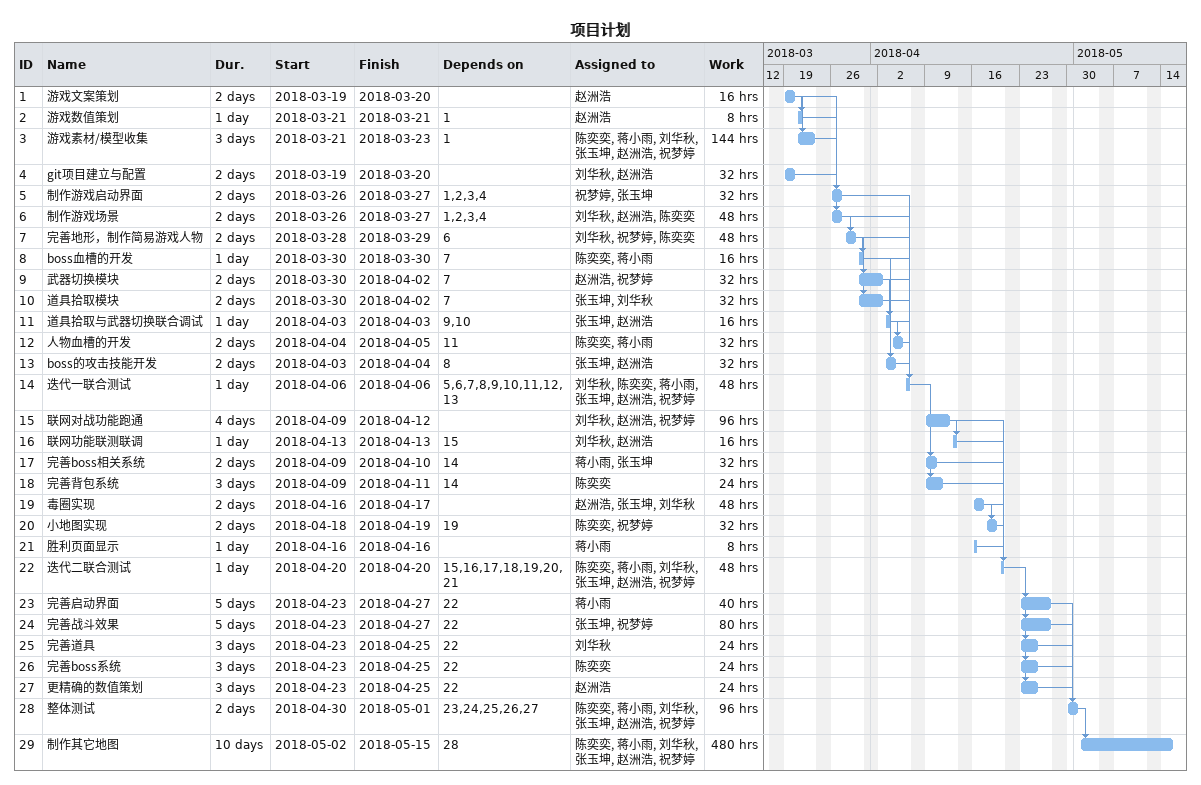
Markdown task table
项目计划

| ID | Task | Duration | Start | Finish | Predecessors | Resources | Work (h) |
|---|---|---|---|---|---|---|---|
| 1 | 游戏文案策划 | 2d | 2018-03-19 | 2018-03-20 |  | 赵洲浩 | 16 |
| 2 | 游戏数值策划 | 1d | 2018-03-21 | 2018-03-21 | 1 | 赵洲浩 | 8 |
| 3 | 游戏素材/模型收集 | 3d | 2018-03-21 | 2018-03-23 | 1 | 陈奕奕, 蒋小雨, 刘华秋, 张玉坤, 赵洲浩, 祝梦婷 | 144 |
| 4 | git项目建立与配置 | 2d | 2018-03-19 | 2018-03-20 |  | 刘华秋, 赵洲浩 | 32 |
| 5 | 制作游戏启动界面 | 2d | 2018-03-26 | 2018-03-27 | 1, 2, 3, 4 | 祝梦婷, 张玉坤 | 32 |
| 6 | 制作游戏场景 | 2d | 2018-03-26 | 2018-03-27 | 1, 2, 3, 4 | 刘华秋, 赵洲浩, 陈奕奕 | 48 |
| 7 | 完善地形，制作简易游戏人物 | 2d | 2018-03-28 | 2018-03-29 | 6 | 刘华秋, 祝梦婷, 陈奕奕 | 48 |
| 8 | boss血槽的开发 | 1d | 2018-03-30 | 2018-03-30 | 7 | 陈奕奕, 蒋小雨 | 16 |
| 9 | 武器切换模块 | 2d | 2018-03-30 | 2018-04-02 | 7 | 赵洲浩, 祝梦婷 | 32 |
| 10 | 道具拾取模块 | 2d | 2018-03-30 | 2018-04-02 | 7 | 张玉坤, 刘华秋 | 32 |
| 11 | 道具拾取与武器切换联合调试 | 1d | 2018-04-03 | 2018-04-03 | 9, 10 | 张玉坤, 赵洲浩 | 16 |
| 12 | 人物血槽的开发 | 2d | 2018-04-04 | 2018-04-05 | 11 | 陈奕奕, 蒋小雨 | 32 |
| 13 | boss的攻击技能开发 | 2d | 2018-04-03 | 2018-04-04 | 8 | 张玉坤, 赵洲浩 | 32 |
| 14 | 迭代一联合测试 | 1d | 2018-04-06 | 2018-04-06 | 5, 6, 7, 8, 9, 10, 11, 12, 13 | 刘华秋, 陈奕奕, 蒋小雨, 张玉坤, 赵洲浩, 祝梦婷 | 48 |
| 15 | 联网对战功能跑通 | 4d | 2018-04-09 | 2018-04-12 |  | 刘华秋, 赵洲浩, 祝梦婷 | 96 |
| 16 | 联网功能联测联调 | 1d | 2018-04-13 | 2018-04-13 | 15 | 刘华秋, 赵洲浩 | 16 |
| 17 | 完善boss相关系统 | 2d | 2018-04-09 | 2018-04-10 | 14 | 蒋小雨, 张玉坤 | 32 |
| 18 | 完善背包系统 | 3d | 2018-04-09 | 2018-04-11 | 14 | 陈奕奕 | 24 |
| 19 | 毒圈实现 | 2d | 2018-04-16 | 2018-04-17 |  | 赵洲浩, 张玉坤, 刘华秋 | 48 |
| 20 | 小地图实现 | 2d | 2018-04-18 | 2018-04-19 | 19 | 陈奕奕, 祝梦婷 | 32 |
| 21 | 胜利页面显示 | 1d | 2018-04-16 | 2018-04-16 |  | 蒋小雨 | 8 |
| 22 | 迭代二联合测试 | 1d | 2018-04-20 | 2018-04-20 | 15, 16, 17, 18, 19, 20, 21 | 陈奕奕, 蒋小雨, 刘华秋, 张玉坤, 赵洲浩, 祝梦婷 | 48 |
| 23 | 完善启动界面 | 5d | 2018-04-23 | 2018-04-27 | 22 | 蒋小雨 | 40 |
| 24 | 完善战斗效果 | 5d | 2018-04-23 | 2018-04-27 | 22 | 张玉坤, 祝梦婷 | 80 |
| 25 | 完善道具 | 3d | 2018-04-23 | 2018-04-25 | 22 | 刘华秋 | 24 |
| 26 | 完善boss系统 | 3d | 2018-04-23 | 2018-04-25 | 22 | 陈奕奕 | 24 |
| 27 | 更精确的数值策划 | 3d | 2018-04-23 | 2018-04-25 | 22 | 赵洲浩 | 24 |
| 28 | 整体测试 | 2d | 2018-04-30 | 2018-05-01 | 23, 24, 25, 26, 27 | 陈奕奕, 蒋小雨, 刘华秋, 张玉坤, 赵洲浩, 祝梦婷 | 96 |
| 29 | 制作其它地图 | 10d | 2018-05-02 | 2018-05-15 | 28 | 陈奕奕, 蒋小雨, 刘华秋, 张玉坤, 赵洲浩, 祝梦婷 | 480 |
